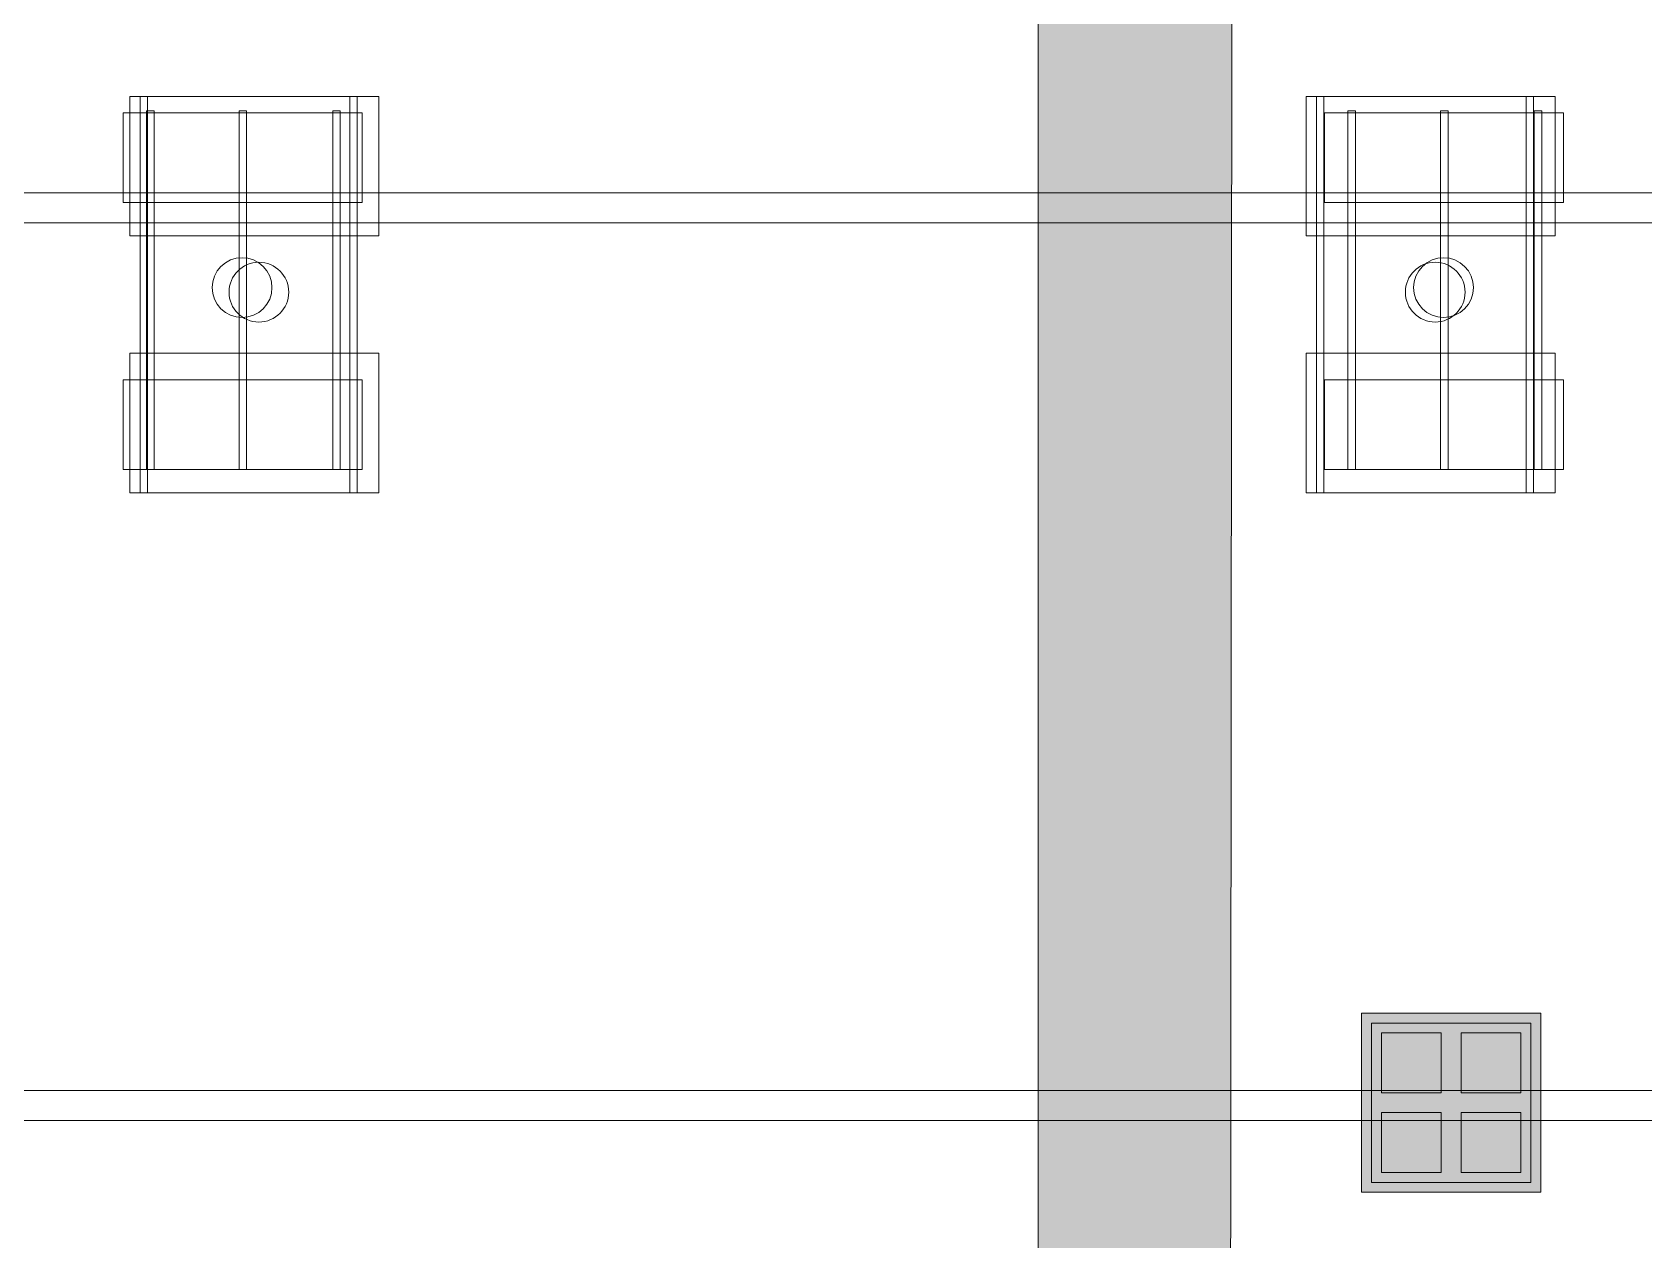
# Model space of a CAD drawing. Header units: inches. Extents: x -10671 to 1761, y -674 to 7170.
# Drawn here: x -3183.2 to -2859.6, y 1430.8 to 1673.3 of the extents above; entities that cross this region are included whole.
import ezdxf

# ---------------------------------------------------------------- set-up
doc = ezdxf.new("R2010")
doc.units = ezdxf.units.IN
doc.header["$LTSCALE"] = 19.2
doc.header["$MEASUREMENT"] = 0
for name, color, linetype, lineweight, true_color in [('DWG-bldg-utility box', 3, 'Continuous', 18, 0x00ff00), ('PDF', 6, 'Continuous', 5, 0xff00ff), ('Venue-Ceiling-HVAC', 7, 'Continuous', 5, 0xbbbbbb), ('Venue-Rigging Steel-High', 7, 'Continuous', 5, 0x800000)]:
    doc.layers.add(name, color=color, linetype=linetype, lineweight=lineweight, true_color=true_color)
doc.layers.add('Venue-Ceiling-Lights', color=7, linetype='Continuous', lineweight=5)
doc.layers.add('Venue-Floor Pockets', color=7, linetype='Continuous', lineweight=5)

# ---------------------------------------------------------------- blocks, each defined once
blk = doc.blocks.new('FLOORBOX')
at = {"layer": 'Venue-Floor Pockets', "linetype": 'Continuous', "lineweight": 0, "true_color": 0xaaaaaa}
blk.add_hatch(color=253, dxfattribs=at).paths.add_polyline_path([(-18, 18), (18, 18), (18, -18), (-18, -18)])
at = {"layer": 'Venue-Floor Pockets', "linetype": 'Continuous', "lineweight": 0, "true_color": 0xbbbbbb}
blk.add_hatch(color=9, dxfattribs=at).paths.add_polyline_path([(-16, 16), (16, 16), (16, -16), (-16, -16)])
at = {"layer": 'Venue-Floor Pockets', "linetype": 'Continuous', "lineweight": 0, "true_color": 0xdddddd}
for points in [[(-14, 14), (-2, 14), (-2, 2), (-14, 2)], [(2, 14), (14, 14), (14, 2), (2, 2)], [(-14, -2), (-2, -2), (-2, -14), (-14, -14)], [(2, -2), (14, -2), (14, -14), (2, -14)]]:
    blk.add_hatch(color=254, dxfattribs=at).paths.add_polyline_path(points)
at = {"layer": 'Venue-Floor Pockets', "color": 7, "linetype": 'Continuous', "lineweight": 5, "flags": 128}
for points in [[(-18, 18), (18, 18), (18, -18), (-18, -18)], [(-16, 16), (16, 16), (16, -16), (-16, -16)], [(-14, 14), (-2, 14), (-2, 2), (-14, 2)], [(2, 14), (14, 14), (14, 2), (2, 2)], [(-14, -2), (-2, -2), (-2, -14), (-14, -14)], [(2, -2), (14, -2), (14, -14), (2, -14)]]:
    blk.add_lwpolyline(points, close=True, dxfattribs=at)
blk = doc.blocks.new('Group-1507-1')
at = {"layer": 'PDF'}
for points, invisible_edges in [([(-2902.11, 1627.55, 398), (-2900.98, 1627.89, 398), (-2899.81, 1628, 398), (-2902.11, 1627.55, 398)], 12), ([(-2902.11, 1627.55, 398), (-2899.81, 1628, 398), (-2898.64, 1627.89, 398), (-2902.11, 1627.55, 398)], 13), ([(-2899.81, 1628, 388), (-2900.98, 1627.89, 388), (-2902.11, 1627.55, 388), (-2899.81, 1628, 388)], 12), ([(-2898.64, 1627.89, 388), (-2899.81, 1628, 388), (-2902.11, 1627.55, 388), (-2898.64, 1627.89, 388)], 14), ([(-2902.11, 1627.55, 398), (-2898.64, 1627.89, 398), (-2894.82, 1625.34, 398), (-2902.11, 1627.55, 398)], 15), ([(-2894.82, 1625.34, 388), (-2898.64, 1627.89, 388), (-2902.11, 1627.55, 388), (-2894.82, 1625.34, 388)], 15), ([(-2898.64, 1627.89, 398), (-2897.52, 1627.55, 398), (-2896.48, 1626.99, 398), (-2898.64, 1627.89, 398)], 12), ([(-2898.64, 1627.89, 398), (-2896.48, 1626.99, 398), (-2894.82, 1625.34, 398), (-2898.64, 1627.89, 398)], 15), ([(-2896.48, 1626.99, 388), (-2897.52, 1627.55, 388), (-2898.64, 1627.89, 388), (-2896.48, 1626.99, 388)], 12), ([(-2894.82, 1625.34, 388), (-2896.48, 1626.99, 388), (-2898.64, 1627.89, 388), (-2894.82, 1625.34, 388)], 15), ([(-2905.7, 1623.17, 398), (-2904.8, 1625.34, 398), (-2902.11, 1627.55, 398), (-2905.7, 1623.17, 398)], 15), ([(-2905.7, 1623.17, 398), (-2902.11, 1627.55, 398), (-2894.82, 1625.34, 398), (-2905.7, 1623.17, 398)], 15), ([(-2902.11, 1627.55, 388), (-2904.8, 1625.34, 388), (-2905.7, 1623.17, 388), (-2902.11, 1627.55, 388)], 15), ([(-2902.11, 1627.55, 388), (-2905.7, 1623.17, 388), (-2903.15, 1617.01, 388), (-2902.11, 1627.55, 388)], 15), ([(-2905.7, 1623.17, 398), (-2905.36, 1624.3, 398), (-2904.8, 1625.34, 398), (-2905.7, 1623.17, 398)], 12), ([(-2900.98, 1616.12, 398), (-2905.7, 1623.17, 398), (-2894.82, 1625.34, 398), (-2900.98, 1616.12, 398)], 15), ([(-2904.8, 1625.34, 388), (-2905.36, 1624.3, 388), (-2905.7, 1623.17, 388), (-2904.8, 1625.34, 388)], 12), ([(-2904.8, 1625.34, 398), (-2903.15, 1626.99, 398), (-2902.11, 1627.55, 398), (-2904.8, 1625.34, 398)], 13), ([(-2902.11, 1627.55, 388), (-2903.15, 1626.99, 388), (-2904.8, 1625.34, 388), (-2902.11, 1627.55, 388)], 14), ([(-2904.8, 1625.34, 398), (-2904.05, 1626.25, 398), (-2903.15, 1626.99, 398), (-2904.8, 1625.34, 398)], 12), ([(-2903.15, 1626.99, 388), (-2904.05, 1626.25, 388), (-2904.8, 1625.34, 388), (-2903.15, 1626.99, 388)], 12), ([(-2902.11, 1627.55, 388), (-2903.15, 1617.01, 388), (-2894.27, 1619.71, 388), (-2902.11, 1627.55, 388)], 15), ([(-2894.27, 1619.71, 388), (-2894.82, 1625.34, 388), (-2902.11, 1627.55, 388), (-2894.27, 1619.71, 388)], 15), ([(-2894.82, 1625.34, 398), (-2894.27, 1619.71, 398), (-2900.98, 1616.12, 398), (-2894.82, 1625.34, 398)], 15), ([(-2896.48, 1626.99, 398), (-2895.57, 1626.25, 398), (-2894.82, 1625.34, 398), (-2896.48, 1626.99, 398)], 12), ([(-2894.82, 1625.34, 388), (-2895.57, 1626.25, 388), (-2896.48, 1626.99, 388), (-2894.82, 1625.34, 388)], 12), ([(-2894.82, 1625.34, 398), (-2894.27, 1624.3, 398), (-2893.93, 1623.17, 398), (-2894.82, 1625.34, 398)], 12), ([(-2894.82, 1625.34, 398), (-2893.93, 1623.17, 398), (-2894.27, 1619.71, 398), (-2894.82, 1625.34, 398)], 15), ([(-2893.93, 1623.17, 388), (-2894.27, 1624.3, 388), (-2894.82, 1625.34, 388), (-2893.93, 1623.17, 388)], 12), ([(-2894.27, 1619.71, 388), (-2893.93, 1623.17, 388), (-2894.82, 1625.34, 388), (-2894.27, 1619.71, 388)], 15), ([(-2905.7, 1620.83, 398), (-2905.81, 1622, 398), (-2905.7, 1623.17, 398), (-2905.7, 1620.83, 398)], 12), ([(-2905.7, 1623.17, 388), (-2905.81, 1622, 388), (-2905.7, 1620.83, 388), (-2905.7, 1623.17, 388)], 12), ([(-2905.36, 1619.71, 398), (-2905.7, 1620.83, 398), (-2905.7, 1623.17, 398), (-2905.36, 1619.71, 398)], 14), ([(-2900.98, 1616.12, 398), (-2905.36, 1619.71, 398), (-2905.7, 1623.17, 398), (-2900.98, 1616.12, 398)], 15), ([(-2905.7, 1623.17, 388), (-2905.7, 1620.83, 388), (-2905.36, 1619.71, 388), (-2905.7, 1623.17, 388)], 13), ([(-2905.7, 1623.17, 388), (-2905.36, 1619.71, 388), (-2903.15, 1617.01, 388), (-2905.7, 1623.17, 388)], 15), ([(-2893.93, 1623.17, 398), (-2893.93, 1620.83, 398), (-2894.27, 1619.71, 398), (-2893.93, 1623.17, 398)], 13), ([(-2894.27, 1619.71, 388), (-2893.93, 1620.83, 388), (-2893.93, 1623.17, 388), (-2894.27, 1619.71, 388)], 14), ([(-2893.93, 1623.17, 398), (-2893.81, 1622, 398), (-2893.93, 1620.83, 398), (-2893.93, 1623.17, 398)], 12), ([(-2893.93, 1620.83, 388), (-2893.81, 1622, 388), (-2893.93, 1623.17, 388), (-2893.93, 1620.83, 388)], 12), ([(-2904.05, 1617.76, 398), (-2904.8, 1618.67, 398), (-2905.36, 1619.71, 398), (-2904.05, 1617.76, 398)], 12), ([(-2903.15, 1617.01, 398), (-2904.05, 1617.76, 398), (-2905.36, 1619.71, 398), (-2903.15, 1617.01, 398)], 14), ([(-2900.98, 1616.12, 398), (-2903.15, 1617.01, 398), (-2905.36, 1619.71, 398), (-2900.98, 1616.12, 398)], 15), ([(-2905.36, 1619.71, 388), (-2904.8, 1618.67, 388), (-2904.05, 1617.76, 388), (-2905.36, 1619.71, 388)], 12), ([(-2905.36, 1619.71, 388), (-2904.05, 1617.76, 388), (-2903.15, 1617.01, 388), (-2905.36, 1619.71, 388)], 13), ([(-2903.15, 1617.01, 388), (-2898.64, 1616.12, 388), (-2894.27, 1619.71, 388), (-2903.15, 1617.01, 388)], 15), ([(-2894.27, 1619.71, 398), (-2896.48, 1617.01, 398), (-2900.98, 1616.12, 398), (-2894.27, 1619.71, 398)], 15), ([(-2898.64, 1616.12, 388), (-2896.48, 1617.01, 388), (-2894.27, 1619.71, 388), (-2898.64, 1616.12, 388)], 15), ([(-2894.27, 1619.71, 398), (-2895.57, 1617.76, 398), (-2896.48, 1617.01, 398), (-2894.27, 1619.71, 398)], 13), ([(-2896.48, 1617.01, 388), (-2895.57, 1617.76, 388), (-2894.27, 1619.71, 388), (-2896.48, 1617.01, 388)], 14), ([(-2894.27, 1619.71, 398), (-2894.82, 1618.67, 398), (-2895.57, 1617.76, 398), (-2894.27, 1619.71, 398)], 12), ([(-2895.57, 1617.76, 388), (-2894.82, 1618.67, 388), (-2894.27, 1619.71, 388), (-2895.57, 1617.76, 388)], 12), ([(-2900.98, 1616.12, 398), (-2902.11, 1616.46, 398), (-2903.15, 1617.01, 398), (-2900.98, 1616.12, 398)], 12), ([(-2903.15, 1617.01, 388), (-2902.11, 1616.46, 388), (-2900.98, 1616.12, 388), (-2903.15, 1617.01, 388)], 12), ([(-2903.15, 1617.01, 388), (-2900.98, 1616.12, 388), (-2898.64, 1616.12, 388), (-2903.15, 1617.01, 388)], 15), ([(-2896.48, 1617.01, 398), (-2898.64, 1616.12, 398), (-2900.98, 1616.12, 398), (-2896.48, 1617.01, 398)], 15), ([(-2898.64, 1616.12, 398), (-2899.81, 1616, 398), (-2900.98, 1616.12, 398), (-2898.64, 1616.12, 398)], 12), ([(-2900.98, 1616.12, 388), (-2899.81, 1616, 388), (-2898.64, 1616.12, 388), (-2900.98, 1616.12, 388)], 12), ([(-2896.48, 1617.01, 398), (-2897.52, 1616.46, 398), (-2898.64, 1616.12, 398), (-2896.48, 1617.01, 398)], 12), ([(-2898.64, 1616.12, 388), (-2897.52, 1616.46, 388), (-2896.48, 1617.01, 388), (-2898.64, 1616.12, 388)], 12)]:
    blk.add_3dface(points, dxfattribs=dict(at, invisible_edges=invisible_edges))
for points in [[(-2902.11, 1627.55, 388), (-2902.11, 1627.55, 398), (-2900.98, 1627.89, 398), (-2900.98, 1627.89, 388)], [(-2900.98, 1627.89, 388), (-2900.98, 1627.89, 398), (-2899.81, 1628, 398), (-2899.81, 1628, 388)], [(-2899.81, 1628, 388), (-2899.81, 1628, 398), (-2898.64, 1627.89, 398), (-2898.64, 1627.89, 388)], [(-2898.64, 1627.89, 388), (-2898.64, 1627.89, 398), (-2897.52, 1627.55, 398), (-2897.52, 1627.55, 388)], [(-2905.36, 1624.3, 388), (-2905.36, 1624.3, 398), (-2904.8, 1625.34, 398), (-2904.8, 1625.34, 388)], [(-2904.8, 1625.34, 388), (-2904.8, 1625.34, 398), (-2904.05, 1626.25, 398), (-2904.05, 1626.25, 388)], [(-2904.05, 1626.25, 388), (-2904.05, 1626.25, 398), (-2903.15, 1626.99, 398), (-2903.15, 1626.99, 388)], [(-2903.15, 1626.99, 388), (-2903.15, 1626.99, 398), (-2902.11, 1627.55, 398), (-2902.11, 1627.55, 388)], [(-2897.52, 1627.55, 388), (-2897.52, 1627.55, 398), (-2896.48, 1626.99, 398), (-2896.48, 1626.99, 388)], [(-2896.48, 1626.99, 388), (-2896.48, 1626.99, 398), (-2895.57, 1626.25, 398), (-2895.57, 1626.25, 388)], [(-2895.57, 1626.25, 388), (-2895.57, 1626.25, 398), (-2894.82, 1625.34, 398), (-2894.82, 1625.34, 388)], [(-2894.82, 1625.34, 388), (-2894.82, 1625.34, 398), (-2894.27, 1624.3, 398), (-2894.27, 1624.3, 388)], [(-2905.81, 1622, 388), (-2905.81, 1622, 398), (-2905.7, 1623.17, 398), (-2905.7, 1623.17, 388)], [(-2905.7, 1620.83, 388), (-2905.7, 1620.83, 398), (-2905.81, 1622, 398), (-2905.81, 1622, 388)], [(-2905.7, 1623.17, 388), (-2905.7, 1623.17, 398), (-2905.36, 1624.3, 398), (-2905.36, 1624.3, 388)], [(-2894.27, 1624.3, 388), (-2894.27, 1624.3, 398), (-2893.93, 1623.17, 398), (-2893.93, 1623.17, 388)], [(-2893.93, 1623.17, 388), (-2893.93, 1623.17, 398), (-2893.81, 1622, 398), (-2893.81, 1622, 388)], [(-2893.81, 1622, 388), (-2893.81, 1622, 398), (-2893.93, 1620.83, 398), (-2893.93, 1620.83, 388)], [(-2905.36, 1619.71, 388), (-2905.36, 1619.71, 398), (-2905.7, 1620.83, 398), (-2905.7, 1620.83, 388)], [(-2904.8, 1618.67, 388), (-2904.8, 1618.67, 398), (-2905.36, 1619.71, 398), (-2905.36, 1619.71, 388)], [(-2904.05, 1617.76, 388), (-2904.05, 1617.76, 398), (-2904.8, 1618.67, 398), (-2904.8, 1618.67, 388)], [(-2894.82, 1618.67, 388), (-2894.82, 1618.67, 398), (-2895.57, 1617.76, 398), (-2895.57, 1617.76, 388)], [(-2894.27, 1619.71, 388), (-2894.27, 1619.71, 398), (-2894.82, 1618.67, 398), (-2894.82, 1618.67, 388)], [(-2893.93, 1620.83, 388), (-2893.93, 1620.83, 398), (-2894.27, 1619.71, 398), (-2894.27, 1619.71, 388)], [(-2903.15, 1617.01, 388), (-2903.15, 1617.01, 398), (-2904.05, 1617.76, 398), (-2904.05, 1617.76, 388)], [(-2902.11, 1616.46, 388), (-2902.11, 1616.46, 398), (-2903.15, 1617.01, 398), (-2903.15, 1617.01, 388)], [(-2900.98, 1616.12, 388), (-2900.98, 1616.12, 398), (-2902.11, 1616.46, 398), (-2902.11, 1616.46, 388)], [(-2899.81, 1616, 388), (-2899.81, 1616, 398), (-2900.98, 1616.12, 398), (-2900.98, 1616.12, 388)], [(-2898.64, 1616.12, 388), (-2898.64, 1616.12, 398), (-2899.81, 1616, 398), (-2899.81, 1616, 388)], [(-2897.52, 1616.46, 388), (-2897.52, 1616.46, 398), (-2898.64, 1616.12, 398), (-2898.64, 1616.12, 388)], [(-2896.48, 1617.01, 388), (-2896.48, 1617.01, 398), (-2897.52, 1616.46, 398), (-2897.52, 1616.46, 388)], [(-2895.57, 1617.76, 388), (-2895.57, 1617.76, 398), (-2896.48, 1617.01, 398), (-2896.48, 1617.01, 388)]]:
    blk.add_3dface(points, dxfattribs=at)
blk = doc.blocks.new('Group-1508-1')
at = {"layer": 'PDF'}
for points in [[(-2923.69, 1657.11, 393.91), (-2923.69, 1657.11, 397.91), (-2875.69, 1657.11, 397.91), (-2875.69, 1657.11, 393.91)], [(-2923.69, 1639.11, 393.91), (-2923.69, 1639.11, 397.91), (-2923.69, 1657.11, 397.91), (-2923.69, 1657.11, 393.91)], [(-2875.69, 1657.11, 397.91), (-2923.69, 1657.11, 397.91), (-2923.69, 1639.11, 397.91), (-2875.69, 1639.11, 397.91)], [(-2875.69, 1639.11, 393.91), (-2923.69, 1639.11, 393.91), (-2923.69, 1657.11, 393.91), (-2875.69, 1657.11, 393.91)], [(-2875.69, 1657.11, 393.91), (-2875.69, 1657.11, 397.91), (-2875.69, 1639.11, 397.91), (-2875.69, 1639.11, 393.91)], [(-2875.69, 1639.11, 393.91), (-2875.69, 1639.11, 397.91), (-2923.69, 1639.11, 397.91), (-2923.69, 1639.11, 393.91)]]:
    blk.add_3dface(points, dxfattribs=at)
blk = doc.blocks.new('Group-1509-1')
at = {"layer": 'PDF'}
for points in [[(-2881.58, 1657.5, 397.97), (-2881.58, 1657.5, 398.97), (-2880.08, 1657.5, 398.97), (-2880.08, 1657.5, 397.97)], [(-2881.58, 1585.5, 397.97), (-2881.58, 1585.5, 398.97), (-2881.58, 1657.5, 398.97), (-2881.58, 1657.5, 397.97)], [(-2880.08, 1657.5, 398.97), (-2881.58, 1657.5, 398.97), (-2881.58, 1585.5, 398.97), (-2880.08, 1585.5, 398.97)], [(-2880.08, 1585.5, 397.97), (-2881.58, 1585.5, 397.97), (-2881.58, 1657.5, 397.97), (-2880.08, 1657.5, 397.97)], [(-2880.08, 1657.5, 397.97), (-2880.08, 1657.5, 398.97), (-2880.08, 1585.5, 398.97), (-2880.08, 1585.5, 397.97)], [(-2880.08, 1585.5, 397.97), (-2880.08, 1585.5, 398.97), (-2881.58, 1585.5, 398.97), (-2881.58, 1585.5, 397.97)]]:
    blk.add_3dface(points, dxfattribs=at)
blk = doc.blocks.new('Group-1510-1')
at = {"layer": 'PDF'}
for points in [[(-2900.4, 1657.5, 397.97), (-2900.4, 1657.5, 398.97), (-2898.9, 1657.5, 398.97), (-2898.9, 1657.5, 397.97)], [(-2900.4, 1585.5, 397.97), (-2900.4, 1585.5, 398.97), (-2900.4, 1657.5, 398.97), (-2900.4, 1657.5, 397.97)], [(-2898.9, 1657.5, 398.97), (-2900.4, 1657.5, 398.97), (-2900.4, 1585.5, 398.97), (-2898.9, 1585.5, 398.97)], [(-2898.9, 1585.5, 397.97), (-2900.4, 1585.5, 397.97), (-2900.4, 1657.5, 397.97), (-2898.9, 1657.5, 397.97)], [(-2898.9, 1657.5, 397.97), (-2898.9, 1657.5, 398.97), (-2898.9, 1585.5, 398.97), (-2898.9, 1585.5, 397.97)], [(-2898.9, 1585.5, 397.97), (-2898.9, 1585.5, 398.97), (-2900.4, 1585.5, 398.97), (-2900.4, 1585.5, 397.97)]]:
    blk.add_3dface(points, dxfattribs=at)
blk = doc.blocks.new('Group-1511-1')
at = {"layer": 'PDF'}
for points in [[(-2919, 1657.5, 397.97), (-2919, 1657.5, 398.97), (-2917.5, 1657.5, 398.97), (-2917.5, 1657.5, 397.97)], [(-2919, 1585.5, 397.97), (-2919, 1585.5, 398.97), (-2919, 1657.5, 398.97), (-2919, 1657.5, 397.97)], [(-2917.5, 1657.5, 398.97), (-2919, 1657.5, 398.97), (-2919, 1585.5, 398.97), (-2917.5, 1585.5, 398.97)], [(-2917.5, 1585.5, 397.97), (-2919, 1585.5, 397.97), (-2919, 1657.5, 397.97), (-2917.5, 1657.5, 397.97)], [(-2917.5, 1657.5, 397.97), (-2917.5, 1657.5, 398.97), (-2917.5, 1585.5, 398.97), (-2917.5, 1585.5, 397.97)], [(-2917.5, 1585.5, 397.97), (-2917.5, 1585.5, 398.97), (-2919, 1585.5, 398.97), (-2919, 1585.5, 397.97)]]:
    blk.add_3dface(points, dxfattribs=at)
blk = doc.blocks.new('Group-1512-1')
at = {"layer": 'PDF'}
for points in [[(-2923.69, 1603.48, 393.91), (-2923.69, 1603.48, 397.91), (-2875.69, 1603.48, 397.91), (-2875.69, 1603.48, 393.91)], [(-2923.69, 1585.48, 393.91), (-2923.69, 1585.48, 397.91), (-2923.69, 1603.48, 397.91), (-2923.69, 1603.48, 393.91)], [(-2875.69, 1603.48, 397.91), (-2923.69, 1603.48, 397.91), (-2923.69, 1585.48, 397.91), (-2875.69, 1585.48, 397.91)], [(-2875.69, 1585.48, 393.91), (-2923.69, 1585.48, 393.91), (-2923.69, 1603.48, 393.91), (-2875.69, 1603.48, 393.91)], [(-2875.69, 1603.48, 393.91), (-2875.69, 1603.48, 397.91), (-2875.69, 1585.48, 397.91), (-2875.69, 1585.48, 393.91)], [(-2875.69, 1585.48, 393.91), (-2875.69, 1585.48, 397.91), (-2923.69, 1585.48, 397.91), (-2923.69, 1585.48, 393.91)]]:
    blk.add_3dface(points, dxfattribs=at)
blk = doc.blocks.new('Group-1513-1')
at = {"layer": 'PDF'}
for name in ['Group-1508-1', 'Group-1511-1', 'Group-1510-1', 'Group-1509-1', 'Group-1507-1', 'Group-1512-1']:
    blk.add_blockref(name, (0, 0), dxfattribs=at)
blk = doc.blocks.new('Group-1591-1')
at = {"layer": 'PDF'}
for points, invisible_edges in [([(-3146.96, 1623.17, 398), (-3144.41, 1626.99, 398), (-3139.91, 1627.89, 398), (-3146.96, 1623.17, 398)], 15), ([(-3145.32, 1617.76, 398), (-3146.96, 1623.17, 398), (-3139.91, 1627.89, 398), (-3145.32, 1617.76, 398)], 15), ([(-3142.25, 1627.89, 388), (-3144.41, 1626.99, 388), (-3146.96, 1623.17, 388), (-3142.25, 1627.89, 388)], 15), ([(-3142.25, 1627.89, 388), (-3146.96, 1623.17, 388), (-3145.32, 1617.76, 388), (-3142.25, 1627.89, 388)], 15), ([(-3139.91, 1627.89, 398), (-3136.83, 1617.76, 398), (-3145.32, 1617.76, 398), (-3139.91, 1627.89, 398)], 15), ([(-3142.25, 1627.89, 388), (-3145.32, 1617.76, 388), (-3136.83, 1617.76, 388), (-3142.25, 1627.89, 388)], 15), ([(-3144.41, 1626.99, 398), (-3143.37, 1627.55, 398), (-3142.25, 1627.89, 398), (-3144.41, 1626.99, 398)], 12), ([(-3144.41, 1626.99, 398), (-3142.25, 1627.89, 398), (-3139.91, 1627.89, 398), (-3144.41, 1626.99, 398)], 15), ([(-3142.25, 1627.89, 388), (-3143.37, 1627.55, 388), (-3144.41, 1626.99, 388), (-3142.25, 1627.89, 388)], 12), ([(-3142.25, 1627.89, 398), (-3141.08, 1628, 398), (-3139.91, 1627.89, 398), (-3142.25, 1627.89, 398)], 12), ([(-3139.91, 1627.89, 388), (-3141.08, 1628, 388), (-3142.25, 1627.89, 388), (-3139.91, 1627.89, 388)], 12), ([(-3137.74, 1626.99, 388), (-3139.91, 1627.89, 388), (-3142.25, 1627.89, 388), (-3137.74, 1626.99, 388)], 15), ([(-3135.19, 1623.17, 388), (-3137.74, 1626.99, 388), (-3142.25, 1627.89, 388), (-3135.19, 1623.17, 388)], 15), ([(-3136.83, 1617.76, 388), (-3135.19, 1623.17, 388), (-3142.25, 1627.89, 388), (-3136.83, 1617.76, 388)], 15), ([(-3139.91, 1627.89, 398), (-3138.78, 1627.55, 398), (-3137.74, 1626.99, 398), (-3139.91, 1627.89, 398)], 12), ([(-3139.91, 1627.89, 398), (-3137.74, 1626.99, 398), (-3135.19, 1623.17, 398), (-3139.91, 1627.89, 398)], 15), ([(-3139.91, 1627.89, 398), (-3135.19, 1623.17, 398), (-3136.83, 1617.76, 398), (-3139.91, 1627.89, 398)], 15), ([(-3137.74, 1626.99, 388), (-3138.78, 1627.55, 388), (-3139.91, 1627.89, 388), (-3137.74, 1626.99, 388)], 12), ([(-3146.96, 1623.17, 398), (-3146.07, 1625.34, 398), (-3144.41, 1626.99, 398), (-3146.96, 1623.17, 398)], 15), ([(-3144.41, 1626.99, 388), (-3146.07, 1625.34, 388), (-3146.96, 1623.17, 388), (-3144.41, 1626.99, 388)], 15), ([(-3146.96, 1623.17, 398), (-3146.62, 1624.3, 398), (-3146.07, 1625.34, 398), (-3146.96, 1623.17, 398)], 12), ([(-3146.07, 1625.34, 388), (-3146.62, 1624.3, 388), (-3146.96, 1623.17, 388), (-3146.07, 1625.34, 388)], 12), ([(-3146.07, 1625.34, 398), (-3145.32, 1626.25, 398), (-3144.41, 1626.99, 398), (-3146.07, 1625.34, 398)], 12), ([(-3144.41, 1626.99, 388), (-3145.32, 1626.25, 388), (-3146.07, 1625.34, 388), (-3144.41, 1626.99, 388)], 12), ([(-3137.74, 1626.99, 398), (-3136.83, 1626.25, 398), (-3136.09, 1625.34, 398), (-3137.74, 1626.99, 398)], 12), ([(-3137.74, 1626.99, 398), (-3136.09, 1625.34, 398), (-3135.19, 1623.17, 398), (-3137.74, 1626.99, 398)], 15), ([(-3136.09, 1625.34, 388), (-3136.83, 1626.25, 388), (-3137.74, 1626.99, 388), (-3136.09, 1625.34, 388)], 12), ([(-3135.19, 1623.17, 388), (-3136.09, 1625.34, 388), (-3137.74, 1626.99, 388), (-3135.19, 1623.17, 388)], 15), ([(-3136.09, 1625.34, 398), (-3135.53, 1624.3, 398), (-3135.19, 1623.17, 398), (-3136.09, 1625.34, 398)], 12), ([(-3135.19, 1623.17, 388), (-3135.53, 1624.3, 388), (-3136.09, 1625.34, 388), (-3135.19, 1623.17, 388)], 12), ([(-3146.96, 1620.83, 398), (-3147.08, 1622, 398), (-3146.96, 1623.17, 398), (-3146.96, 1620.83, 398)], 12), ([(-3146.96, 1623.17, 388), (-3147.08, 1622, 388), (-3146.96, 1620.83, 388), (-3146.96, 1623.17, 388)], 12), ([(-3145.32, 1617.76, 398), (-3146.96, 1620.83, 398), (-3146.96, 1623.17, 398), (-3145.32, 1617.76, 398)], 15), ([(-3146.96, 1623.17, 388), (-3146.96, 1620.83, 388), (-3145.32, 1617.76, 388), (-3146.96, 1623.17, 388)], 15), ([(-3135.19, 1623.17, 398), (-3135.19, 1620.83, 398), (-3136.83, 1617.76, 398), (-3135.19, 1623.17, 398)], 15), ([(-3136.83, 1617.76, 388), (-3135.19, 1620.83, 388), (-3135.19, 1623.17, 388), (-3136.83, 1617.76, 388)], 15), ([(-3135.19, 1623.17, 398), (-3135.08, 1622, 398), (-3135.19, 1620.83, 398), (-3135.19, 1623.17, 398)], 12), ([(-3135.19, 1620.83, 388), (-3135.08, 1622, 388), (-3135.19, 1623.17, 388), (-3135.19, 1620.83, 388)], 12), ([(-3145.32, 1617.76, 398), (-3146.62, 1619.71, 398), (-3146.96, 1620.83, 398), (-3145.32, 1617.76, 398)], 13), ([(-3146.96, 1620.83, 388), (-3146.62, 1619.71, 388), (-3145.32, 1617.76, 388), (-3146.96, 1620.83, 388)], 14), ([(-3145.32, 1617.76, 398), (-3146.07, 1618.67, 398), (-3146.62, 1619.71, 398), (-3145.32, 1617.76, 398)], 12), ([(-3146.62, 1619.71, 388), (-3146.07, 1618.67, 388), (-3145.32, 1617.76, 388), (-3146.62, 1619.71, 388)], 12), ([(-3135.19, 1620.83, 398), (-3135.53, 1619.71, 398), (-3136.83, 1617.76, 398), (-3135.19, 1620.83, 398)], 14), ([(-3136.83, 1617.76, 388), (-3135.53, 1619.71, 388), (-3135.19, 1620.83, 388), (-3136.83, 1617.76, 388)], 13), ([(-3135.53, 1619.71, 398), (-3136.09, 1618.67, 398), (-3136.83, 1617.76, 398), (-3135.53, 1619.71, 398)], 12), ([(-3136.83, 1617.76, 388), (-3136.09, 1618.67, 388), (-3135.53, 1619.71, 388), (-3136.83, 1617.76, 388)], 12), ([(-3143.37, 1616.46, 398), (-3144.41, 1617.01, 398), (-3145.32, 1617.76, 398), (-3143.37, 1616.46, 398)], 12), ([(-3142.25, 1616.12, 398), (-3143.37, 1616.46, 398), (-3145.32, 1617.76, 398), (-3142.25, 1616.12, 398)], 14), ([(-3136.83, 1617.76, 398), (-3142.25, 1616.12, 398), (-3145.32, 1617.76, 398), (-3136.83, 1617.76, 398)], 15), ([(-3145.32, 1617.76, 388), (-3144.41, 1617.01, 388), (-3143.37, 1616.46, 388), (-3145.32, 1617.76, 388)], 12), ([(-3145.32, 1617.76, 388), (-3143.37, 1616.46, 388), (-3139.91, 1616.12, 388), (-3145.32, 1617.76, 388)], 15), ([(-3145.32, 1617.76, 388), (-3139.91, 1616.12, 388), (-3136.83, 1617.76, 388), (-3145.32, 1617.76, 388)], 15), ([(-3143.37, 1616.46, 388), (-3142.25, 1616.12, 388), (-3139.91, 1616.12, 388), (-3143.37, 1616.46, 388)], 14), ([(-3136.83, 1617.76, 398), (-3138.78, 1616.46, 398), (-3142.25, 1616.12, 398), (-3136.83, 1617.76, 398)], 15), ([(-3138.78, 1616.46, 398), (-3139.91, 1616.12, 398), (-3142.25, 1616.12, 398), (-3138.78, 1616.46, 398)], 14), ([(-3139.91, 1616.12, 398), (-3141.08, 1616, 398), (-3142.25, 1616.12, 398), (-3139.91, 1616.12, 398)], 12), ([(-3142.25, 1616.12, 388), (-3141.08, 1616, 388), (-3139.91, 1616.12, 388), (-3142.25, 1616.12, 388)], 12), ([(-3139.91, 1616.12, 388), (-3138.78, 1616.46, 388), (-3136.83, 1617.76, 388), (-3139.91, 1616.12, 388)], 14), ([(-3136.83, 1617.76, 398), (-3137.74, 1617.01, 398), (-3138.78, 1616.46, 398), (-3136.83, 1617.76, 398)], 12), ([(-3138.78, 1616.46, 388), (-3137.74, 1617.01, 388), (-3136.83, 1617.76, 388), (-3138.78, 1616.46, 388)], 12)]:
    blk.add_3dface(points, dxfattribs=dict(at, invisible_edges=invisible_edges))
for points in [[(-3143.37, 1627.55, 388), (-3143.37, 1627.55, 398), (-3142.25, 1627.89, 398), (-3142.25, 1627.89, 388)], [(-3142.25, 1627.89, 388), (-3142.25, 1627.89, 398), (-3141.08, 1628, 398), (-3141.08, 1628, 388)], [(-3141.08, 1628, 388), (-3141.08, 1628, 398), (-3139.91, 1627.89, 398), (-3139.91, 1627.89, 388)], [(-3139.91, 1627.89, 388), (-3139.91, 1627.89, 398), (-3138.78, 1627.55, 398), (-3138.78, 1627.55, 388)], [(-3146.62, 1624.3, 388), (-3146.62, 1624.3, 398), (-3146.07, 1625.34, 398), (-3146.07, 1625.34, 388)], [(-3146.07, 1625.34, 388), (-3146.07, 1625.34, 398), (-3145.32, 1626.25, 398), (-3145.32, 1626.25, 388)], [(-3145.32, 1626.25, 388), (-3145.32, 1626.25, 398), (-3144.41, 1626.99, 398), (-3144.41, 1626.99, 388)], [(-3144.41, 1626.99, 388), (-3144.41, 1626.99, 398), (-3143.37, 1627.55, 398), (-3143.37, 1627.55, 388)], [(-3138.78, 1627.55, 388), (-3138.78, 1627.55, 398), (-3137.74, 1626.99, 398), (-3137.74, 1626.99, 388)], [(-3137.74, 1626.99, 388), (-3137.74, 1626.99, 398), (-3136.83, 1626.25, 398), (-3136.83, 1626.25, 388)], [(-3136.83, 1626.25, 388), (-3136.83, 1626.25, 398), (-3136.09, 1625.34, 398), (-3136.09, 1625.34, 388)], [(-3136.09, 1625.34, 388), (-3136.09, 1625.34, 398), (-3135.53, 1624.3, 398), (-3135.53, 1624.3, 388)], [(-3147.08, 1622, 388), (-3147.08, 1622, 398), (-3146.96, 1623.17, 398), (-3146.96, 1623.17, 388)], [(-3146.96, 1620.83, 388), (-3146.96, 1620.83, 398), (-3147.08, 1622, 398), (-3147.08, 1622, 388)], [(-3146.96, 1623.17, 388), (-3146.96, 1623.17, 398), (-3146.62, 1624.3, 398), (-3146.62, 1624.3, 388)], [(-3135.53, 1624.3, 388), (-3135.53, 1624.3, 398), (-3135.19, 1623.17, 398), (-3135.19, 1623.17, 388)], [(-3135.19, 1623.17, 388), (-3135.19, 1623.17, 398), (-3135.08, 1622, 398), (-3135.08, 1622, 388)], [(-3135.08, 1622, 388), (-3135.08, 1622, 398), (-3135.19, 1620.83, 398), (-3135.19, 1620.83, 388)], [(-3146.62, 1619.71, 388), (-3146.62, 1619.71, 398), (-3146.96, 1620.83, 398), (-3146.96, 1620.83, 388)], [(-3146.07, 1618.67, 388), (-3146.07, 1618.67, 398), (-3146.62, 1619.71, 398), (-3146.62, 1619.71, 388)], [(-3145.32, 1617.76, 388), (-3145.32, 1617.76, 398), (-3146.07, 1618.67, 398), (-3146.07, 1618.67, 388)], [(-3136.09, 1618.67, 388), (-3136.09, 1618.67, 398), (-3136.83, 1617.76, 398), (-3136.83, 1617.76, 388)], [(-3135.53, 1619.71, 388), (-3135.53, 1619.71, 398), (-3136.09, 1618.67, 398), (-3136.09, 1618.67, 388)], [(-3135.19, 1620.83, 388), (-3135.19, 1620.83, 398), (-3135.53, 1619.71, 398), (-3135.53, 1619.71, 388)], [(-3144.41, 1617.01, 388), (-3144.41, 1617.01, 398), (-3145.32, 1617.76, 398), (-3145.32, 1617.76, 388)], [(-3143.37, 1616.46, 388), (-3143.37, 1616.46, 398), (-3144.41, 1617.01, 398), (-3144.41, 1617.01, 388)], [(-3142.25, 1616.12, 388), (-3142.25, 1616.12, 398), (-3143.37, 1616.46, 398), (-3143.37, 1616.46, 388)], [(-3141.08, 1616, 388), (-3141.08, 1616, 398), (-3142.25, 1616.12, 398), (-3142.25, 1616.12, 388)], [(-3139.91, 1616.12, 388), (-3139.91, 1616.12, 398), (-3141.08, 1616, 398), (-3141.08, 1616, 388)], [(-3138.78, 1616.46, 388), (-3138.78, 1616.46, 398), (-3139.91, 1616.12, 398), (-3139.91, 1616.12, 388)], [(-3137.74, 1617.01, 388), (-3137.74, 1617.01, 398), (-3138.78, 1616.46, 398), (-3138.78, 1616.46, 388)], [(-3136.83, 1617.76, 388), (-3136.83, 1617.76, 398), (-3137.74, 1617.01, 398), (-3137.74, 1617.01, 388)]]:
    blk.add_3dface(points, dxfattribs=at)
blk = doc.blocks.new('Group-1592-1')
at = {"layer": 'PDF'}
for points in [[(-3164.95, 1657.11, 393.91), (-3164.95, 1657.11, 397.91), (-3116.95, 1657.11, 397.91), (-3116.95, 1657.11, 393.91)], [(-3164.95, 1639.11, 393.91), (-3164.95, 1639.11, 397.91), (-3164.95, 1657.11, 397.91), (-3164.95, 1657.11, 393.91)], [(-3116.95, 1657.11, 397.91), (-3164.95, 1657.11, 397.91), (-3164.95, 1639.11, 397.91), (-3116.95, 1639.11, 397.91)], [(-3116.95, 1639.11, 393.91), (-3164.95, 1639.11, 393.91), (-3164.95, 1657.11, 393.91), (-3116.95, 1657.11, 393.91)], [(-3116.95, 1657.11, 393.91), (-3116.95, 1657.11, 397.91), (-3116.95, 1639.11, 397.91), (-3116.95, 1639.11, 393.91)], [(-3116.95, 1639.11, 393.91), (-3116.95, 1639.11, 397.91), (-3164.95, 1639.11, 397.91), (-3164.95, 1639.11, 393.91)]]:
    blk.add_3dface(points, dxfattribs=at)
blk = doc.blocks.new('Group-1593-1')
at = {"layer": 'PDF'}
for points in [[(-3122.85, 1657.5, 397.97), (-3122.85, 1657.5, 398.97), (-3121.35, 1657.5, 398.97), (-3121.35, 1657.5, 397.97)], [(-3122.85, 1585.5, 397.97), (-3122.85, 1585.5, 398.97), (-3122.85, 1657.5, 398.97), (-3122.85, 1657.5, 397.97)], [(-3121.35, 1657.5, 398.97), (-3122.85, 1657.5, 398.97), (-3122.85, 1585.5, 398.97), (-3121.35, 1585.5, 398.97)], [(-3121.35, 1585.5, 397.97), (-3122.85, 1585.5, 397.97), (-3122.85, 1657.5, 397.97), (-3121.35, 1657.5, 397.97)], [(-3121.35, 1657.5, 397.97), (-3121.35, 1657.5, 398.97), (-3121.35, 1585.5, 398.97), (-3121.35, 1585.5, 397.97)], [(-3121.35, 1585.5, 397.97), (-3121.35, 1585.5, 398.97), (-3122.85, 1585.5, 398.97), (-3122.85, 1585.5, 397.97)]]:
    blk.add_3dface(points, dxfattribs=at)
blk = doc.blocks.new('Group-1594-1')
at = {"layer": 'PDF'}
for points in [[(-3141.67, 1657.5, 397.97), (-3141.67, 1657.5, 398.97), (-3140.17, 1657.5, 398.97), (-3140.17, 1657.5, 397.97)], [(-3141.67, 1585.5, 397.97), (-3141.67, 1585.5, 398.97), (-3141.67, 1657.5, 398.97), (-3141.67, 1657.5, 397.97)], [(-3140.17, 1657.5, 398.97), (-3141.67, 1657.5, 398.97), (-3141.67, 1585.5, 398.97), (-3140.17, 1585.5, 398.97)], [(-3140.17, 1585.5, 397.97), (-3141.67, 1585.5, 397.97), (-3141.67, 1657.5, 397.97), (-3140.17, 1657.5, 397.97)], [(-3140.17, 1657.5, 397.97), (-3140.17, 1657.5, 398.97), (-3140.17, 1585.5, 398.97), (-3140.17, 1585.5, 397.97)], [(-3140.17, 1585.5, 397.97), (-3140.17, 1585.5, 398.97), (-3141.67, 1585.5, 398.97), (-3141.67, 1585.5, 397.97)]]:
    blk.add_3dface(points, dxfattribs=at)
blk = doc.blocks.new('Group-1595-1')
at = {"layer": 'PDF'}
for points in [[(-3160.26, 1657.5, 397.97), (-3160.26, 1657.5, 398.97), (-3158.76, 1657.5, 398.97), (-3158.76, 1657.5, 397.97)], [(-3160.26, 1585.5, 397.97), (-3160.26, 1585.5, 398.97), (-3160.26, 1657.5, 398.97), (-3160.26, 1657.5, 397.97)], [(-3158.76, 1657.5, 398.97), (-3160.26, 1657.5, 398.97), (-3160.26, 1585.5, 398.97), (-3158.76, 1585.5, 398.97)], [(-3158.76, 1585.5, 397.97), (-3160.26, 1585.5, 397.97), (-3160.26, 1657.5, 397.97), (-3158.76, 1657.5, 397.97)], [(-3158.76, 1657.5, 397.97), (-3158.76, 1657.5, 398.97), (-3158.76, 1585.5, 398.97), (-3158.76, 1585.5, 397.97)], [(-3158.76, 1585.5, 397.97), (-3158.76, 1585.5, 398.97), (-3160.26, 1585.5, 398.97), (-3160.26, 1585.5, 397.97)]]:
    blk.add_3dface(points, dxfattribs=at)
blk = doc.blocks.new('Group-1596-1')
at = {"layer": 'PDF'}
for points in [[(-3164.95, 1603.48, 393.91), (-3164.95, 1603.48, 397.91), (-3116.95, 1603.48, 397.91), (-3116.95, 1603.48, 393.91)], [(-3164.95, 1585.48, 393.91), (-3164.95, 1585.48, 397.91), (-3164.95, 1603.48, 397.91), (-3164.95, 1603.48, 393.91)], [(-3116.95, 1603.48, 397.91), (-3164.95, 1603.48, 397.91), (-3164.95, 1585.48, 397.91), (-3116.95, 1585.48, 397.91)], [(-3116.95, 1585.48, 393.91), (-3164.95, 1585.48, 393.91), (-3164.95, 1603.48, 393.91), (-3116.95, 1603.48, 393.91)], [(-3116.95, 1603.48, 393.91), (-3116.95, 1603.48, 397.91), (-3116.95, 1585.48, 397.91), (-3116.95, 1585.48, 393.91)], [(-3116.95, 1585.48, 393.91), (-3116.95, 1585.48, 397.91), (-3164.95, 1585.48, 397.91), (-3164.95, 1585.48, 393.91)]]:
    blk.add_3dface(points, dxfattribs=at)
blk = doc.blocks.new('Group-1597-1')
at = {"layer": 'PDF'}
for name in ['Group-1592-1', 'Group-1595-1', 'Group-1594-1', 'Group-1593-1', 'Group-1591-1', 'Group-1596-1']:
    blk.add_blockref(name, (0, 0), dxfattribs=at)
blk = doc.blocks.new('Group-2756-1')
at = {"layer": 'Venue-Ceiling-Lights', "color": 7, "linetype": 'Continuous', "lineweight": 5, "flags": 128}
for points in [[(-3163.62, 1660.38), (-3113.62, 1660.38), (-3113.62, 1632.38), (-3163.62, 1632.38)], [(-3161.56, 1660.38), (-3160.06, 1660.38), (-3160.06, 1580.8), (-3161.56, 1580.8)], [(-3119.47, 1660.38), (-3117.97, 1660.38), (-3117.97, 1580.8), (-3119.47, 1580.8)], [(-3163.62, 1608.8), (-3113.62, 1608.8), (-3113.62, 1580.8), (-3163.62, 1580.8)]]:
    blk.add_lwpolyline(points, close=True, dxfattribs=at)
at = {"layer": 'Venue-Ceiling-Lights', "color": 7, "linetype": 'Continuous', "lineweight": 5}
blk.add_circle((-3137.7, 1621.09), 6, dxfattribs=at)
blk = doc.blocks.new('Group-2757-1')
at = {"layer": 'Venue-Ceiling-Lights', "color": 7, "linetype": 'Continuous', "lineweight": 5, "flags": 128}
for points in [[(-2927.4, 1660.38), (-2877.4, 1660.38), (-2877.4, 1632.38), (-2927.4, 1632.38)], [(-2925.34, 1660.38), (-2923.84, 1660.38), (-2923.84, 1580.8), (-2925.34, 1580.8)], [(-2883.25, 1660.38), (-2881.75, 1660.38), (-2881.75, 1580.8), (-2883.25, 1580.8)], [(-2927.4, 1608.8), (-2877.4, 1608.8), (-2877.4, 1580.8), (-2927.4, 1580.8)]]:
    blk.add_lwpolyline(points, close=True, dxfattribs=at)
at = {"layer": 'Venue-Ceiling-Lights', "color": 7, "linetype": 'Continuous', "lineweight": 5}
blk.add_circle((-2901.48, 1621.09), 6, dxfattribs=at)

msp = doc.modelspace()

# ---------------------------------------------------------------- hatches: boundary and pattern name
at = {"layer": 'Venue-Ceiling-HVAC', "linetype": 'Continuous', "lineweight": 0, "true_color": 0xbbbbbb}
msp.add_hatch(color=9, dxfattribs=at).paths.add_polyline_path([(-2934.73, 3904.54), (-2994.73, 3904.54), (-2994.73, 3844.54), (-2981.63, 3844.54), (-2981.29, 3637.21), (-2990.6, 3637.04), (-2990.6, 3574.45), (-2981.29, 3574.48), (-2979.48, 3151.17), (-2979.48, 2941.4), (-2991.11, 2941.37), (-2991.11, 2881.37), (-2981.29, 2881.37), (-2980.11, 2221.31), (-2990.6, 2221.31), (-2990.6, 2161.31), (-2980.7, 2161.31), (-2979.48, 1738.18), (-2991.11, 1738.29), (-2991.05, 1678.22), (-2981.22, 1678.11), (-2981.29, 1043.04), (-2990.6, 1043.04), (-2991.34, 981.07), (-2927.71, 980.41), (-2926.97, 1043.04), (-2942.91, 1043.04), (-2942.35, 1677.93), (-2926.48, 1677.93), (-2926.61, 1740.64), (-2942.85, 1740.64), (-2942.89, 2158.59), (-2926.42, 2158.59), (-2926.61, 2221.31), (-2941.12, 2221.31), (-2941.12, 2881.13), (-2931.11, 2881.24), (-2931.11, 2941.5), (-2941.1, 2941.39), (-2941.03, 3574.5), (-2931.11, 3574.56), (-2931.11, 3637.27), (-2942.88, 3637.21), (-2942.85, 3844.54), (-2934.73, 3844.54)])

# ---------------------------------------------------------------- linework, layer by layer
at = {"layer": 'Venue-Ceiling-HVAC', "flags": 128}
msp.add_lwpolyline([(-2981.29, 2881.37), (-2980.11, 2221.31), (-2990.6, 2221.31), (-2990.6, 2161.31), (-2980.7, 2161.31), (-2979.48, 1738.18), (-2991.11, 1738.29), (-2991.05, 1678.22), (-2981.22, 1678.11), (-2981.29, 1043.04), (-2990.6, 1043.04), (-2991.34, 981.07), (-2927.71, 980.41), (-2926.97, 1043.04), (-2942.91, 1043.04), (-2942.35, 1677.93), (-2926.48, 1677.93), (-2926.61, 1740.64), (-2942.85, 1740.64), (-2942.89, 2158.59), (-2926.42, 2158.59), (-2926.61, 2221.31), (-2941.12, 2221.31), (-2941.12, 2881.13)], dxfattribs=at)
at = {"layer": 'Venue-Rigging Steel-High'}
for p, q in [((-3975.08, 1641.04), (-2552.03, 1641.04)), ((-3975.08, 1635.04), (-2552.03, 1635.04)), ((-3975.08, 1460.74), (-2552.03, 1460.74)), ((-3975.08, 1454.74), (-2552.03, 1454.74))]:
    msp.add_line(p, q, dxfattribs=at)

# ---------------------------------------------------------------- block references
at = {"layer": 'DWG-bldg-utility box', "rotation": 90}
msp.add_blockref('FLOORBOX', (-2898.26, 1458.29), dxfattribs=at)
at = {"layer": 'PDF'}
for name in ['Group-1597-1', 'Group-1513-1']:
    msp.add_blockref(name, (0, 0), dxfattribs=at)
at = {"layer": 'Venue-Ceiling-Lights', "color": 7}
for name in ['Group-2756-1', 'Group-2757-1']:
    msp.add_blockref(name, (0, 0), dxfattribs=at)

doc.saveas('drawing.dxf')
